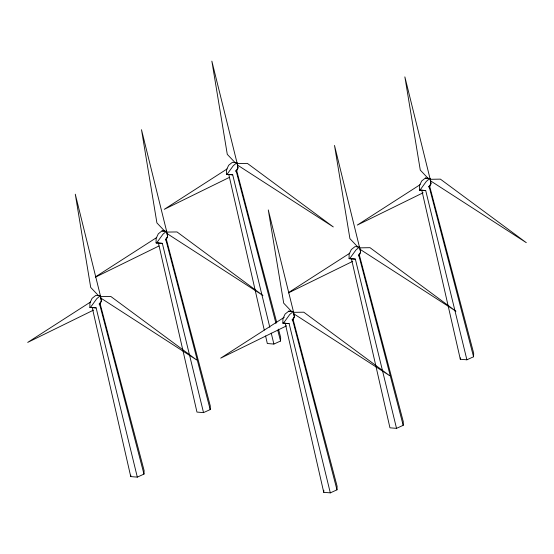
<?xml version="1.0" encoding="UTF-8"?>
<svg xmlns="http://www.w3.org/2000/svg" width="554" height="554" viewBox="0 0 554 554"><rect width="100%" height="100%" fill="white"/><g stroke="black" fill="none" stroke-linecap="round" stroke-linejoin="round"><path stroke-width="0.83" d="M100.925 297.699L101.382 301.057L100.177 303.924L144.095 470.519L143.985 474.092L137.316 477.126L96.133 307.865L89.859 307.387L89.914 302.934L92.096 298.336L95.821 295.379L100.336 295.746L100.662 296.632M167.135 233.192L167.599 236.551L166.387 239.418L210.305 406.013L210.201 409.579L203.526 412.612L162.343 243.358L156.069 242.874L156.124 238.421L158.305 233.823L162.031 230.866L166.546 231.24L166.678 232.223M269.812 327.296L232.708 174.801L226.434 174.323L226.496 169.863L228.67 165.265L232.396 162.308L236.911 162.682L237.043 163.665M282.859 323.127L282.914 318.675L285.095 314.076L288.814 311.119L293.336 311.493L294.389 316.805L293.177 319.672L337.095 486.26L336.984 489.833L330.309 492.866L323.744 492.333L285.213 323.287L282.859 323.127L289.133 323.612L330.309 492.866M360.135 248.933L360.599 252.292L359.394 255.159L403.305 421.753L403.201 425.32L396.526 428.353L355.349 259.099L349.075 258.621L349.124 254.161L351.305 249.563L355.031 246.613L359.546 246.98L359.871 247.86L370.01 247.686L455.935 311.23L360.114 249.362M430.5 180.375L430.964 183.734L429.759 186.601L473.67 353.196L473.566 356.769L466.89 359.802L425.714 190.541L419.44 190.064L419.496 185.604L421.67 181.013L425.396 178.056L429.911 178.423L430.236 179.309L440.375 179.129L526.3 242.673L430.479 180.805M265.595 335.953L267.319 343.522L273.891 344.055L280.566 341.022L280.67 337.455L278.475 329.124M466.89 359.802L460.319 359.262L460.367 357.836M137.316 477.126L130.744 476.592L130.786 475.166M323.744 492.333L323.806 490.193M276.716 322.463L236.752 170.861L237.964 167.994L237.5 164.635M90.447 307.435L96.763 298.717L100.336 295.746L101.382 301.057L99.194 304.021L100.115 306.057L143.985 474.092M156.657 242.922L162.973 234.203L166.546 231.24L167.599 236.551L165.404 239.508L166.332 241.544L210.201 409.579M227.022 174.365L233.338 165.646L236.911 162.682L237.964 167.994L235.769 170.951L236.69 172.987L275.982 323.467M283.447 323.176L289.763 314.457L293.336 311.493L294.389 316.805L292.193 319.762L293.121 321.798L336.984 489.833M349.657 258.67L355.973 249.944L359.546 246.98L360.599 252.292L358.403 255.249L359.331 257.285L403.201 425.32M420.022 190.112L426.338 181.387L429.911 178.423L430.964 183.734L428.768 186.691L429.696 188.734L473.566 356.769M227.126 168.928L164.275 209.329L229.321 177.425M95.357 276.958L156.761 237.486M90.544 301.999L27.7 342.4L93.515 310.115M420.126 184.669L357.282 225.076L423.097 192.785M288.357 292.706L349.761 253.226M284.271 317.276L220.7 358.14L286.515 325.856M359.678 247.963L334.498 145.432L349.92 238.656L358.431 247.652M95.461 277.132L158.956 245.983M288.461 292.872L352.732 261.343M235.769 170.951L236.752 170.861M428.768 186.691L429.759 186.601M165.404 239.508L166.387 239.418M358.403 255.249L359.394 255.159M99.194 304.021L100.177 303.924M292.193 319.762L293.177 319.672M226.434 174.323L232.708 174.801M419.44 190.064L425.714 190.541M156.069 242.874L162.343 243.358M349.075 258.621L355.349 259.099M89.859 307.387L96.133 307.865M285.213 323.287L289.133 323.612M203.526 412.612L196.961 412.079L158.43 243.04M396.526 428.353L389.961 427.82L351.43 258.78M425.396 178.056L427.439 178.734M162.031 230.866L163.395 231.323M288.814 311.119L290.178 311.577M237.479 165.057L333.3 226.932L247.375 163.388L237.195 163.52L211.857 61.134L227.285 154.358L235.228 162.751M293.17 313.405L389.725 375.744L303.793 312.2L293.613 312.331L268.281 209.945L283.703 303.17L291.646 311.563M167.114 233.615L262.935 295.49L177.01 231.946L166.83 232.078L141.492 129.691L156.914 222.916L164.857 231.309M100.897 298.128L196.718 360.003L110.793 296.452L100.613 296.591L75.282 194.198L90.704 287.422L98.647 295.822M428.228 178.499L420.285 170.099L404.863 76.874L430.195 179.261M277.727 330.156L280.566 341.022M271.238 333.162L273.891 344.055M421.795 190.223L460.319 359.262M228.795 174.482L264.258 330.066M92.213 307.546L130.744 476.592"/></g></svg>
